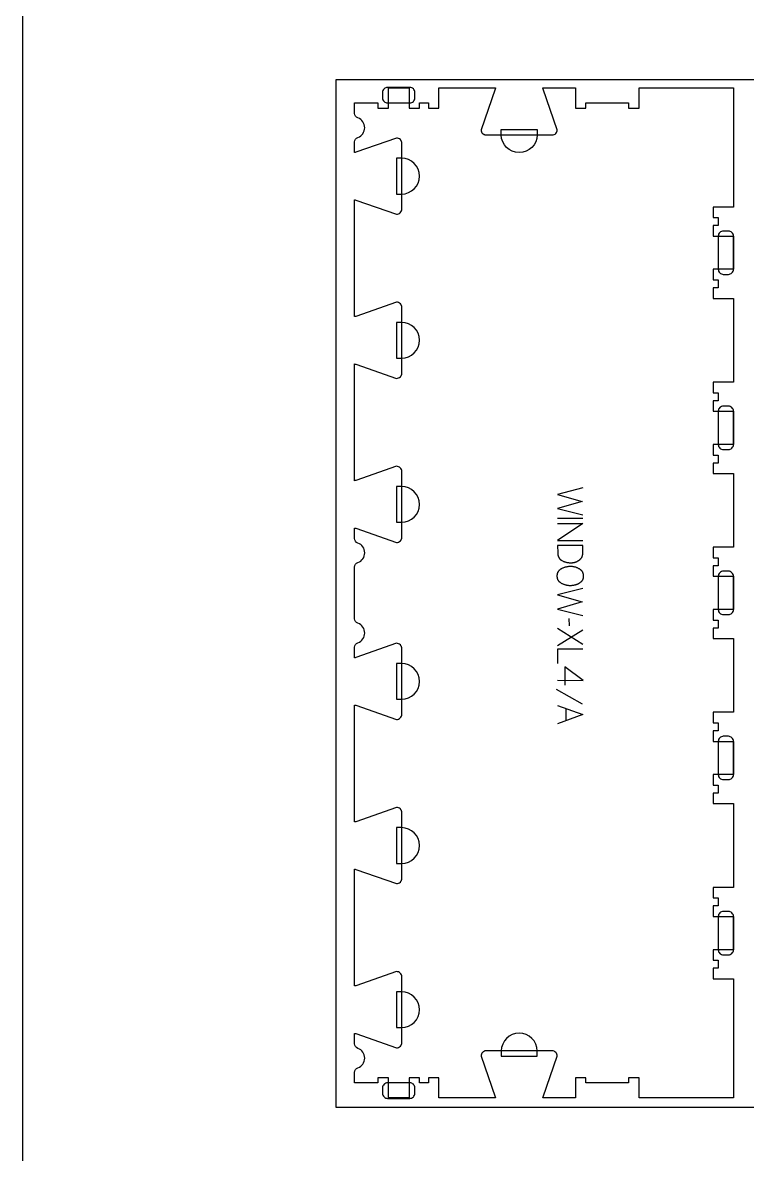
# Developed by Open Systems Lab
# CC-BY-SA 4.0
# Model space of a CAD drawing. Extents: x 0 to 4485, y 0 to 8771.
# Drawn here: x 0 to 860, y 2387 to 3731 of the extents above; entities that cross this region are included whole.
import ezdxf

# ---------------------------------------------------------------- set-up
doc = ezdxf.new("R2010")
doc.units = 0
for name, color, linetype in [('0_SHEET_SPRUCEPLY_2440X122', 1, 'CONTINUOUS'), ('1_ANYTOOL_1MMDEEP_LABELS_S', 2, 'CONTINUOUS'), ('4_ANYTOOL_CUTTHROUGH_OUTSI', 5, 'CONTINUOUS'), ('5_ANYTOOL_HALF_MILL_9MM_IN', 3, 'CONTINUOUS'), ('DONOTCUT', 7, 'CONTINUOUS')]:
    doc.layers.add(name, color=color, linetype=linetype)

msp = doc.modelspace()

# ---------------------------------------------------------------- linework, layer by layer
at = {"layer": '0_SHEET_SPRUCEPLY_2440X122'}
msp.add_lwpolyline([(371.7, 3662.6), (371.7, 2442.6), (2811.7, 2442.6), (2811.7, 3662.6)], close=True, dxfattribs=at)
at = {"layer": '1_ANYTOOL_1MMDEEP_LABELS_S', "color": 2}
for points in [[(664.9, 3178.1), (634.9, 3170.4), (664, 3162), (634.9, 3153.5), (664.9, 3146)], [(664.9, 3141.6), (634.9, 3141.6)], [(634.9, 3135.6), (664.9, 3135.6), (634.9, 3115.5), (664.9, 3115.5)], [(664.9, 3058.7), (634.9, 3051), (664, 3042.6), (634.9, 3034.1), (664.9, 3026.6)], [(664.9, 2992), (634.9, 3010.9)], [(648.8, 3014.4), (648.7, 3023.1)], [(634.9, 2990.8), (664.9, 3009.7)], [(664.9, 2986.5), (634.9, 2986.5), (634.9, 2969.4)], [(634.9, 2949.6), (665, 2949.5), (643.6, 2965.5)], [(643.6, 2965.5), (643.6, 2943.8)], [(664.4, 2921.4), (633.7, 2938.5)], [(634.9, 2919.6), (664.9, 2908.8), (634.9, 2897.7)], [(644.5, 2916.2), (644.5, 2901.3)]]:
    msp.add_lwpolyline(points, dxfattribs=at)
for points in [[(664.9, 3109.5), (634.9, 3109.5), (635, 3101), (635, 3100.6), (635, 3100.2), (635.1, 3099.8), (635.1, 3099.4), (635.1, 3099), (635.2, 3098.6), (635.3, 3098.3), (635.3, 3097.9), (635.4, 3097.6), (635.5, 3097.2), (635.6, 3096.9), (635.7, 3096.6), (635.9, 3096.2), (635.9, 3096.1), (636, 3095.9), (636.1, 3095.8), (636.1, 3095.6), (636.2, 3095.5), (636.3, 3095.3), (636.4, 3095.2), (636.5, 3095), (636.5, 3094.9), (636.6, 3094.8), (636.7, 3094.6), (636.8, 3094.5), (636.9, 3094.4), (637, 3094.2), (637.1, 3094.1), (637.2, 3094), (637.3, 3093.9), (637.4, 3093.7), (637.5, 3093.6), (637.6, 3093.5), (637.7, 3093.4), (637.8, 3093.3), (638, 3093.2), (638.1, 3093), (638.2, 3092.9), (638.3, 3092.8), (638.5, 3092.7), (638.6, 3092.6), (638.7, 3092.5), (638.9, 3092.4), (639, 3092.3), (639.1, 3092.2), (639.4, 3092.1), (639.7, 3091.9), (640, 3091.7), (640.6, 3091.4), (641.3, 3091.1), (641.9, 3090.8), (642.5, 3090.6), (643.2, 3090.3), (643.8, 3090.1), (644.5, 3089.9), (645.1, 3089.8), (645.8, 3089.6), (646.5, 3089.5), (647.1, 3089.4), (647.8, 3089.3), (648.5, 3089.2), (649.2, 3089.1), (649.9, 3089.1), (650.6, 3089.1), (651.2, 3089.1), (651.8, 3089.1), (652.4, 3089.2), (652.9, 3089.3), (653.5, 3089.3), (653.8, 3089.4), (654.1, 3089.4), (654.4, 3089.5), (654.6, 3089.6), (654.9, 3089.6), (655.2, 3089.7), (655.5, 3089.8), (655.8, 3089.9), (656, 3090), (656.3, 3090.1), (656.6, 3090.2), (656.8, 3090.3), (657.1, 3090.4), (657.4, 3090.5), (657.9, 3090.7), (658.4, 3091), (658.9, 3091.3), (659.4, 3091.6), (659.7, 3091.8), (660, 3092), (660.3, 3092.2), (660.6, 3092.4), (660.9, 3092.6), (661.1, 3092.8), (661.4, 3093), (661.6, 3093.2), (661.8, 3093.5), (662.1, 3093.7), (662.3, 3093.9), (662.5, 3094.1), (662.7, 3094.4), (662.9, 3094.6), (663, 3094.9), (663.2, 3095.1), (663.4, 3095.4), (663.5, 3095.6), (663.7, 3095.9), (663.8, 3096.1), (663.9, 3096.4), (664, 3096.6), (664.1, 3096.9), (664.2, 3097.2), (664.3, 3097.5), (664.4, 3097.7), (664.4, 3098), (664.5, 3098.3), (664.5, 3098.6), (664.6, 3098.9), (664.6, 3099.2), (664.6, 3099.5), (664.7, 3101.9), (664.8, 3104.4), (664.9, 3106.9)], [(665.3, 3073), (665.2, 3072.7), (665.2, 3072.3), (665.2, 3071.9), (665.2, 3071.6), (665.1, 3071.4), (665.1, 3071.2), (665.1, 3071.1), (665, 3070.9), (665, 3070.7), (665, 3070.6), (664.9, 3070.4), (664.9, 3070.3), (664.8, 3070.1), (664.8, 3069.9), (664.7, 3069.8), (664.7, 3069.6), (664.6, 3069.5), (664.6, 3069.3), (664.5, 3069.2), (664.4, 3069), (664.3, 3068.9), (664.3, 3068.7), (664.2, 3068.6), (664.1, 3068.5), (664, 3068.3), (664, 3068.2), (663.9, 3068.1), (663.8, 3067.9), (663.6, 3067.7), (663.4, 3067.4), (663.2, 3067.2), (663, 3066.9), (662.8, 3066.7), (662.6, 3066.5), (662.3, 3066.2), (662.1, 3066), (661.9, 3065.8), (661.6, 3065.6), (661.4, 3065.4), (661.1, 3065.2), (660.8, 3065), (660.6, 3064.8), (660.3, 3064.6), (660, 3064.5), (659.7, 3064.3), (659.4, 3064.2), (659.2, 3064), (658.9, 3063.8), (658.6, 3063.7), (658.3, 3063.6), (657.9, 3063.4), (657.6, 3063.3), (657.3, 3063.2), (657, 3063.1), (656.7, 3063), (656.4, 3062.9), (656, 3062.8), (655.7, 3062.7), (655.4, 3062.6), (655, 3062.5), (654.3, 3062.4), (653.7, 3062.2), (653, 3062.1), (652.3, 3062), (651.7, 3062), (651, 3061.9), (650.4, 3061.9), (649.7, 3061.9), (649.1, 3061.9), (648.5, 3061.9), (647.8, 3062), (647.2, 3062.1), (646.6, 3062.2), (645.9, 3062.3), (645.3, 3062.4), (644.6, 3062.6), (644, 3062.8), (643.4, 3063), (642.7, 3063.2), (642.1, 3063.4), (641.5, 3063.7), (640.8, 3064), (640.2, 3064.3), (639.5, 3064.6), (639.2, 3064.8), (638.9, 3065), (638.6, 3065.2), (638.3, 3065.4), (638.1, 3065.6), (637.8, 3065.8), (637.6, 3066), (637.3, 3066.2), (637.2, 3066.3), (637.1, 3066.5), (637, 3066.6), (636.8, 3066.7), (636.7, 3066.8), (636.6, 3066.9), (636.5, 3067), (636.4, 3067.2), (636.3, 3067.3), (636.2, 3067.4), (636.1, 3067.5), (636.1, 3067.7), (636, 3067.8), (635.9, 3067.9), (635.8, 3068.1), (635.7, 3068.2), (635.6, 3068.3), (635.6, 3068.5), (635.5, 3068.6), (635.4, 3068.8), (635.3, 3068.9), (635.3, 3069.1), (635.2, 3069.2), (635.2, 3069.4), (635.1, 3069.5), (635, 3069.7), (635, 3069.8), (634.9, 3070), (634.8, 3070.3), (634.8, 3070.6), (634.7, 3070.9), (634.6, 3071.2), (634.6, 3071.6), (634.5, 3071.9), (634.5, 3072.3), (634.5, 3072.6), (634.4, 3073), (634.4, 3073.4), (634.4, 3073.8), (634.5, 3074.1), (634.5, 3074.5), (634.5, 3074.9), (634.6, 3075.2), (634.6, 3075.6), (634.7, 3075.9), (634.8, 3076.2), (634.8, 3076.6), (634.9, 3076.9), (635, 3077.1), (635.1, 3077.2), (635.1, 3077.4), (635.2, 3077.5), (635.2, 3077.7), (635.3, 3077.8), (635.4, 3078), (635.4, 3078.1), (635.5, 3078.3), (635.6, 3078.4), (635.7, 3078.5), (635.7, 3078.7), (635.8, 3078.8), (635.9, 3079), (636, 3079.1), (636.1, 3079.2), (636.2, 3079.4), (636.3, 3079.5), (636.4, 3079.6), (636.5, 3079.8), (636.6, 3079.9), (636.7, 3080), (636.8, 3080.1), (636.9, 3080.2), (637, 3080.4), (637.1, 3080.5), (637.2, 3080.6), (637.4, 3080.7), (637.5, 3080.8), (637.6, 3080.9), (637.9, 3081.1), (638.1, 3081.4), (638.4, 3081.6), (638.7, 3081.8), (639, 3081.9), (639.3, 3082.1), (639.6, 3082.3), (640.3, 3082.6), (640.9, 3083), (641.6, 3083.2), (642.2, 3083.5), (642.9, 3083.8), (643.5, 3084), (644.2, 3084.2), (644.8, 3084.4), (645.5, 3084.5), (646.1, 3084.7), (646.8, 3084.8), (647.4, 3084.9), (648.1, 3085), (648.7, 3085), (649.4, 3085.1), (650, 3085.1), (650.7, 3085.1), (651.4, 3085), (652.1, 3085), (652.8, 3084.9), (653.4, 3084.8), (654.1, 3084.7), (654.8, 3084.5), (655.4, 3084.3), (656.1, 3084.2), (656.7, 3083.9), (657.3, 3083.7), (658, 3083.4), (658.6, 3083.2), (659.2, 3082.9), (659.8, 3082.5), (660.4, 3082.2), (660.7, 3082), (661, 3081.8), (661.3, 3081.6), (661.6, 3081.4), (661.8, 3081.2), (662.1, 3081), (662.3, 3080.7), (662.5, 3080.5), (662.7, 3080.4), (662.8, 3080.3), (662.9, 3080.2), (663, 3080), (663.1, 3079.9), (663.2, 3079.8), (663.3, 3079.7), (663.4, 3079.5), (663.5, 3079.4), (663.6, 3079.3), (663.6, 3079.1), (663.7, 3079), (663.8, 3078.9), (663.9, 3078.7), (664, 3078.6), (664, 3078.4), (664.1, 3078.3), (664.2, 3078.2), (664.3, 3077.9), (664.5, 3077.6), (664.6, 3077.2), (664.7, 3076.9), (664.8, 3076.6), (664.9, 3076.3), (665, 3075.9), (665, 3075.6), (665.1, 3075.3), (665.1, 3074.9), (665.2, 3074.5), (665.2, 3074.2), (665.2, 3073.8), (665.2, 3073.4)]]:
    msp.add_lwpolyline(points, close=True, dxfattribs=at)
at = {"layer": '4_ANYTOOL_CUTTHROUGH_OUTSI', "color": 5}
msp.add_lwpolyline([(394, 2484, -0.317837), (397.8, 2489.4, 0.707107), (397.8, 2512.5, -0.317837), (394, 2518), (394, 2530.3, -0.061485), (395.4, 2530.1), (443.7, 2513.2), (443.7, 2513.2), (443.7, 2513.2, 0.198912), (448.2, 2515), (448.3, 2515.1), (448.4, 2515.3), (448.5, 2515.4), (448.6, 2515.5), (448.7, 2515.6), (448.7, 2515.7), (448.8, 2515.8), (448.9, 2516), (449, 2516.1), (449.1, 2516.2), (449.2, 2516.4), (449.2, 2516.5), (449.3, 2516.6), (449.4, 2516.8), (449.4, 2516.9), (449.5, 2517.1), (449.6, 2517.2), (449.6, 2517.4), (449.7, 2517.5), (449.7, 2517.6), (449.8, 2517.8), (449.8, 2517.9), (449.8, 2518.1), (449.9, 2518.2), (449.9, 2518.4), (449.9, 2518.5), (449.9, 2518.7), (450, 2518.9), (450, 2519), (450, 2519.2), (450, 2519.3), (450, 2519.5), (450, 2597.5, 0.414214), (443.7, 2603.7), (443.7, 2603.7), (443.7, 2603.7), (395.4, 2586.8), (395.4, 2586.8, -0.061485), (394, 2586.6), (394, 2725.2, -0.061485), (395.4, 2725), (443.7, 2708.1), (443.7, 2708.1), (443.7, 2708.1, 0.198912), (448.2, 2709.9), (448.3, 2710), (448.4, 2710.2), (448.5, 2710.3), (448.6, 2710.4), (448.7, 2710.5), (448.7, 2710.6), (448.8, 2710.7), (448.9, 2710.9), (449, 2711), (449.1, 2711.1), (449.2, 2711.3), (449.2, 2711.4), (449.3, 2711.5), (449.4, 2711.7), (449.4, 2711.8), (449.5, 2712), (449.6, 2712.1), (449.6, 2712.3), (449.7, 2712.4), (449.7, 2712.5), (449.8, 2712.7), (449.8, 2712.8), (449.8, 2713), (449.9, 2713.1), (449.9, 2713.3), (449.9, 2713.4), (449.9, 2713.6), (450, 2713.8), (450, 2713.9), (450, 2714.1), (450, 2714.2), (450, 2714.4), (450, 2792.4), (450, 2792.5), (450, 2792.7), (450, 2792.8), (450, 2793), (449.9, 2793.1), (449.9, 2793.3), (449.9, 2793.4), (449.9, 2793.6), (449.8, 2793.7), (449.8, 2793.9), (449.8, 2794), (449.7, 2794.2), (449.7, 2794.3), (449.6, 2794.5), (449.6, 2794.6), (449.5, 2794.7), (449.4, 2794.9), (449.4, 2795), (449.3, 2795.2), (449.2, 2795.3), (449.2, 2795.4), (449.1, 2795.6), (449, 2795.7), (448.9, 2795.8), (448.8, 2796), (448.7, 2796.1), (448.7, 2796.2), (448.6, 2796.3), (448.5, 2796.4), (448.4, 2796.6), (448.3, 2796.7), (448.2, 2796.8, 0.198912), (443.7, 2798.6), (443.7, 2798.6), (443.7, 2798.6), (395.4, 2781.7), (395.4, 2781.7, -0.061485), (394, 2781.5), (394, 2920.1, -0.061485), (395.4, 2919.9), (443.7, 2903), (443.7, 2903), (443.7, 2903, 0.414214), (450, 2909.3), (450, 2987.3), (450, 2987.4), (450, 2987.6), (450, 2987.7), (450, 2987.9), (449.9, 2988), (449.9, 2988.2), (449.9, 2988.3), (449.9, 2988.5), (449.8, 2988.6), (449.8, 2988.8), (449.8, 2988.9), (449.7, 2989.1), (449.7, 2989.2), (449.6, 2989.4), (449.6, 2989.5), (449.5, 2989.6), (449.4, 2989.8), (449.4, 2989.9), (449.3, 2990.1), (449.2, 2990.2), (449.2, 2990.3), (449.1, 2990.5), (449, 2990.6), (448.9, 2990.7), (448.8, 2990.9), (448.7, 2991), (448.7, 2991.1), (448.6, 2991.2), (448.5, 2991.3), (448.4, 2991.5), (448.3, 2991.6), (448.2, 2991.7, 0.198912), (443.7, 2993.5), (443.7, 2993.5), (443.7, 2993.5), (395.4, 2976.6), (395.4, 2976.6, -0.061485), (394, 2976.4), (394, 2988.8, -0.317837), (397.8, 2994.2, 0.317837), (406, 3005.7, 0.317837), (397.8, 3017.3, -0.317837), (394, 3022.7), (394, 3084, -0.317837), (397.8, 3089.4, 0.317837), (406, 3101, 0.317837), (397.8, 3112.5, -0.317837), (394, 3118), (394, 3130.3, -0.061485), (395.4, 3130.1), (443.7, 3113.2), (443.7, 3113.2), (443.7, 3113.2, 0.198912), (448.2, 3115), (448.3, 3115.1), (448.4, 3115.3), (448.5, 3115.4), (448.6, 3115.5), (448.7, 3115.6), (448.7, 3115.7), (448.8, 3115.8), (448.9, 3116), (449, 3116.1), (449.1, 3116.2), (449.2, 3116.4), (449.2, 3116.5), (449.3, 3116.6), (449.4, 3116.8), (449.4, 3116.9), (449.5, 3117.1), (449.6, 3117.2), (449.6, 3117.4), (449.7, 3117.5), (449.7, 3117.6), (449.8, 3117.8), (449.8, 3117.9), (449.8, 3118.1), (449.9, 3118.2), (449.9, 3118.4), (449.9, 3118.5), (449.9, 3118.7), (450, 3118.9), (450, 3119), (450, 3119.2), (450, 3119.3), (450, 3119.5), (450, 3197.5, 0.414214), (443.7, 3203.7), (443.7, 3203.7), (443.7, 3203.7), (395.4, 3186.8), (395.4, 3186.8, -0.061485), (394, 3186.6), (394, 3325.2, -0.061485), (395.4, 3325), (443.7, 3308.1), (443.7, 3308.1), (443.7, 3308.1, 0.198912), (448.2, 3309.9), (448.3, 3310), (448.4, 3310.2), (448.5, 3310.3), (448.6, 3310.4), (448.7, 3310.5), (448.7, 3310.6), (448.8, 3310.7), (448.9, 3310.9), (449, 3311), (449.1, 3311.1), (449.2, 3311.3), (449.2, 3311.4), (449.3, 3311.5), (449.4, 3311.7), (449.4, 3311.8), (449.5, 3312), (449.6, 3312.1), (449.6, 3312.3), (449.7, 3312.4), (449.7, 3312.5), (449.8, 3312.7), (449.8, 3312.8), (449.8, 3313), (449.9, 3313.1), (449.9, 3313.3), (449.9, 3313.4), (449.9, 3313.6), (450, 3313.8), (450, 3313.9), (450, 3314.1), (450, 3314.2), (450, 3314.4), (450, 3392.4), (450, 3392.5), (450, 3392.7), (450, 3392.8), (450, 3393), (449.9, 3393.1), (449.9, 3393.3), (449.9, 3393.4), (449.9, 3393.6), (449.8, 3393.7), (449.8, 3393.9), (449.8, 3394), (449.7, 3394.2), (449.7, 3394.3), (449.6, 3394.5), (449.6, 3394.6), (449.5, 3394.7), (449.4, 3394.9), (449.4, 3395), (449.3, 3395.2), (449.2, 3395.3), (449.2, 3395.4), (449.1, 3395.6), (449, 3395.7), (448.9, 3395.8), (448.8, 3396), (448.7, 3396.1), (448.7, 3396.2), (448.6, 3396.3), (448.5, 3396.4), (448.4, 3396.6), (448.3, 3396.7), (448.2, 3396.8, 0.198912), (443.7, 3398.6), (443.7, 3398.6), (443.7, 3398.6), (395.4, 3381.7), (395.4, 3381.7, -0.061485), (394, 3381.5), (394, 3520.1, -0.061485), (395.4, 3519.9), (443.7, 3503), (443.7, 3503), (443.7, 3503, 0.414214), (450, 3509.3), (450, 3587.3), (450, 3587.4), (450, 3587.6), (450, 3587.7), (450, 3587.9), (449.9, 3588), (449.9, 3588.2), (449.9, 3588.3), (449.9, 3588.5), (449.8, 3588.6), (449.8, 3588.8), (449.8, 3588.9), (449.7, 3589.1), (449.7, 3589.2), (449.6, 3589.4), (449.6, 3589.5), (449.5, 3589.6), (449.4, 3589.8), (449.4, 3589.9), (449.3, 3590.1), (449.2, 3590.2), (449.2, 3590.3), (449.1, 3590.5), (449, 3590.6), (448.9, 3590.7), (448.8, 3590.9), (448.7, 3591), (448.7, 3591.1), (448.6, 3591.2), (448.5, 3591.3), (448.4, 3591.5), (448.3, 3591.6), (448.2, 3591.7, 0.198912), (443.7, 3593.5), (443.7, 3593.5), (443.7, 3593.5), (395.4, 3576.6), (395.4, 3576.6, -0.061485), (394, 3576.4), (394, 3588.8, -0.317837), (397.8, 3594.2, 0.707107), (397.8, 3617.3, -0.317837), (394, 3622.7), (394, 3635.1), (421.5, 3635.1), (421.5, 3629.1), (434, 3629.1), (434, 3653.1), (458.5, 3653.1), (458.5, 3629.1), (471, 3629.1), (471, 3635.1), (481.5, 3635.1), (481.5, 3629.1), (494, 3629.1), (494, 3653.1), (561.2, 3653.1), (561.2, 3653.1, -0.061485), (560.9, 3651.7), (544, 3603.4), (544, 3603.4), (544, 3603.4, 0.198912), (545.9, 3598.9), (546, 3598.8), (546.1, 3598.7), (546.2, 3598.6), (546.3, 3598.5), (546.4, 3598.4), (546.5, 3598.3), (546.7, 3598.3), (546.8, 3598.2), (546.9, 3598.1), (547.1, 3598), (547.2, 3597.9), (547.3, 3597.8), (547.5, 3597.8), (547.6, 3597.7), (547.7, 3597.6), (547.9, 3597.6), (548, 3597.5), (548.2, 3597.5), (548.3, 3597.4), (548.5, 3597.4), (548.6, 3597.3), (548.8, 3597.3), (548.9, 3597.3), (549.1, 3597.2), (549.2, 3597.2), (549.4, 3597.2), (549.5, 3597.2), (549.7, 3597.1), (549.8, 3597.1), (550, 3597.1), (550.1, 3597.1), (550.3, 3597.1), (628.3, 3597.1, 0.414214), (634.5, 3603.4), (634.5, 3603.4), (634.5, 3603.4), (617.6, 3651.7), (617.6, 3651.7, -0.061485), (617.4, 3653.1), (656, 3653.1), (656, 3629.1), (668.5, 3629.1), (668.5, 3635.1), (719, 3635.1), (719, 3629.1), (731.5, 3629.1), (731.5, 3653.1), (843.5, 3653.1), (843.5, 3511.6), (819.5, 3511.6), (819.5, 3499.1), (825.5, 3499.1), (825.5, 3489.6), (819.5, 3489.6), (819.5, 3477.1), (843.5, 3477.1), (843.5, 3437.6), (819.5, 3437.6), (819.5, 3425.1), (825.5, 3425.1), (825.5, 3415.6), (819.5, 3415.6), (819.5, 3403.1), (843.5, 3403.1), (843.5, 3303.6), (819.5, 3303.6), (819.5, 3291.1), (825.5, 3291.1), (825.5, 3281.6), (819.5, 3281.6), (819.5, 3269.1), (843.5, 3269.1), (843.5, 3229.6), (819.5, 3229.6), (819.5, 3217.1), (825.5, 3217.1), (825.5, 3207.6), (819.5, 3207.6), (819.5, 3195.1), (843.5, 3195.1), (843.5, 3107.6), (819.5, 3107.6), (819.5, 3095.1), (825.5, 3095.1), (825.5, 3085.6), (819.5, 3085.6), (819.5, 3073.1), (843.5, 3073.1), (843.5, 3033.6), (819.5, 3033.6), (819.5, 3021.1), (825.5, 3021.1), (825.5, 3011.6), (819.5, 3011.6), (819.5, 2999.1), (843.5, 2999.1), (843.5, 2911.6), (819.5, 2911.6), (819.5, 2899.1), (825.5, 2899.1), (825.5, 2889.6), (819.5, 2889.6), (819.5, 2877.1), (843.5, 2877.1), (843.5, 2837.6), (819.5, 2837.6), (819.5, 2825.1), (825.5, 2825.1), (825.5, 2815.6), (819.5, 2815.6), (819.5, 2803.1), (843.5, 2803.1), (843.5, 2703.6), (819.5, 2703.6), (819.5, 2691.1), (825.5, 2691.1), (825.5, 2681.6), (819.5, 2681.6), (819.5, 2669.1), (843.5, 2669.1), (843.5, 2629.6), (819.5, 2629.6), (819.5, 2617.1), (825.5, 2617.1), (825.5, 2607.6), (819.5, 2607.6), (819.5, 2595.1), (843.5, 2595.1), (843.5, 2453.6), (731.5, 2453.6), (731.5, 2477.6), (719, 2477.6), (719, 2471.6), (668.5, 2471.6), (668.5, 2477.6), (656, 2477.6), (656, 2453.6), (617.4, 2453.6), (617.4, 2453.6, -0.061485), (617.6, 2455), (634.5, 2503.3), (634.5, 2503.4), (634.5, 2503.4, 0.414214), (628.3, 2509.6), (550.3, 2509.6), (550.1, 2509.6), (550, 2509.6), (549.8, 2509.6), (549.7, 2509.6), (549.5, 2509.6), (549.4, 2509.5), (549.2, 2509.5), (549.1, 2509.5), (548.9, 2509.5), (548.8, 2509.4), (548.6, 2509.4), (548.5, 2509.3), (548.3, 2509.3), (548.2, 2509.2), (548, 2509.2), (547.9, 2509.1), (547.7, 2509.1), (547.6, 2509), (547.5, 2508.9), (547.3, 2508.9), (547.2, 2508.8), (547.1, 2508.7), (546.9, 2508.6), (546.8, 2508.5), (546.7, 2508.5), (546.5, 2508.4), (546.4, 2508.3), (546.3, 2508.2), (546.2, 2508.1), (546.1, 2508), (546, 2507.9), (545.9, 2507.8, 0.198912), (544, 2503.4), (544, 2503.3), (544, 2503.3), (560.9, 2455), (560.9, 2455, -0.061485), (561.2, 2453.6), (494, 2453.6), (494, 2477.6), (481.5, 2477.6), (481.5, 2471.6), (471, 2471.6), (471, 2477.6), (458.5, 2477.6), (458.5, 2453.6), (434, 2453.6), (434, 2477.6), (421.5, 2477.6), (421.5, 2471.6), (394, 2471.6), (394, 2484)], format="xyb", close=True, dxfattribs=at)
at = {"layer": '5_ANYTOOL_HALF_MILL_9MM_IN'}
for points in [[(433.1, 3653.6, 0.414214), (427.1, 3647.6), (427.1, 3641.1, 0.414214), (433.1, 3635.1), (459.4, 3635.1, 0.414214), (465.4, 3641.1), (465.4, 3647.6, 0.414214), (459.4, 3653.6)], [(610.5, 3597.4, -1), (568, 3597.4), (568, 3597.6), (568, 3603.6), (610.5, 3603.6), (610.5, 3597.6), (610.5, 3597.4)], [(449.7, 3527, 1), (449.7, 3569.5), (449.5, 3569.5), (443.5, 3569.5), (443.5, 3527), (449.5, 3527), (449.7, 3527)], [(831.5, 3483.1, 0.414214), (825.5, 3477.1), (825.5, 3437.6, 0.414214), (831.5, 3431.6), (837.5, 3431.6, 0.414214), (843.5, 3437.6), (843.5, 3477.1, 0.414214), (837.5, 3483.1)], [(449.7, 3332.1, 1), (449.7, 3374.6), (449.5, 3374.6), (443.5, 3374.6), (443.5, 3332.1), (449.5, 3332.1), (449.7, 3332.1)], [(831.5, 3275.1, 0.414214), (825.5, 3269.1), (825.5, 3229.6, 0.414214), (831.5, 3223.6), (837.5, 3223.6, 0.414214), (843.5, 3229.6), (843.5, 3269.1, 0.414214), (837.5, 3275.1)], [(449.7, 3137.2, 1), (449.7, 3179.7), (449.5, 3179.7), (443.5, 3179.7), (443.5, 3137.2), (449.5, 3137.2), (449.7, 3137.2)], [(831.5, 3079.1, 0.414214), (825.5, 3073.1), (825.5, 3033.6, 0.414214), (831.5, 3027.6), (837.5, 3027.6, 0.414214), (843.5, 3033.6), (843.5, 3073.1, 0.414214), (837.5, 3079.1)], [(449.7, 2927, 1), (449.7, 2969.5), (449.5, 2969.5), (443.5, 2969.5), (443.5, 2927), (449.5, 2927), (449.7, 2927)], [(831.5, 2883.1, 0.414214), (825.5, 2877.1), (825.5, 2837.6, 0.414214), (831.5, 2831.6), (837.5, 2831.6, 0.414214), (843.5, 2837.6), (843.5, 2877.1, 0.414214), (837.5, 2883.1)], [(449.7, 2732.1, 1), (449.7, 2774.6), (449.5, 2774.6), (443.5, 2774.6), (443.5, 2732.1), (449.5, 2732.1), (449.7, 2732.1)], [(831.5, 2675.1, 0.414214), (825.5, 2669.1), (825.5, 2629.6, 0.414214), (831.5, 2623.6), (837.5, 2623.6, 0.414214), (843.5, 2629.6), (843.5, 2669.1, 0.414214), (837.5, 2675.1)], [(449.7, 2537.2, 1), (449.7, 2579.7), (449.5, 2579.7), (443.5, 2579.7), (443.5, 2537.2), (449.5, 2537.2), (449.7, 2537.2)], [(610.5, 2509.4, 1), (568, 2509.4), (568, 2509.1), (568, 2503.1), (610.5, 2503.1), (610.5, 2509.1), (610.5, 2509.4)], [(433.1, 2471.6, 0.414214), (427.1, 2465.6), (427.1, 2459.1, 0.414214), (433.1, 2453.1), (459.4, 2453.1, 0.414214), (465.4, 2459.1), (465.4, 2465.6, 0.414214), (459.4, 2471.6)]]:
    msp.add_lwpolyline(points, format="xyb", close=True, dxfattribs=at)
at = {"layer": 'DONOTCUT'}
msp.add_lwpolyline([(0, 0), (3183.4, 0), (3183.4, 5593.4), (0, 5593.4)], close=True, dxfattribs=at)

doc.saveas('drawing.dxf')
